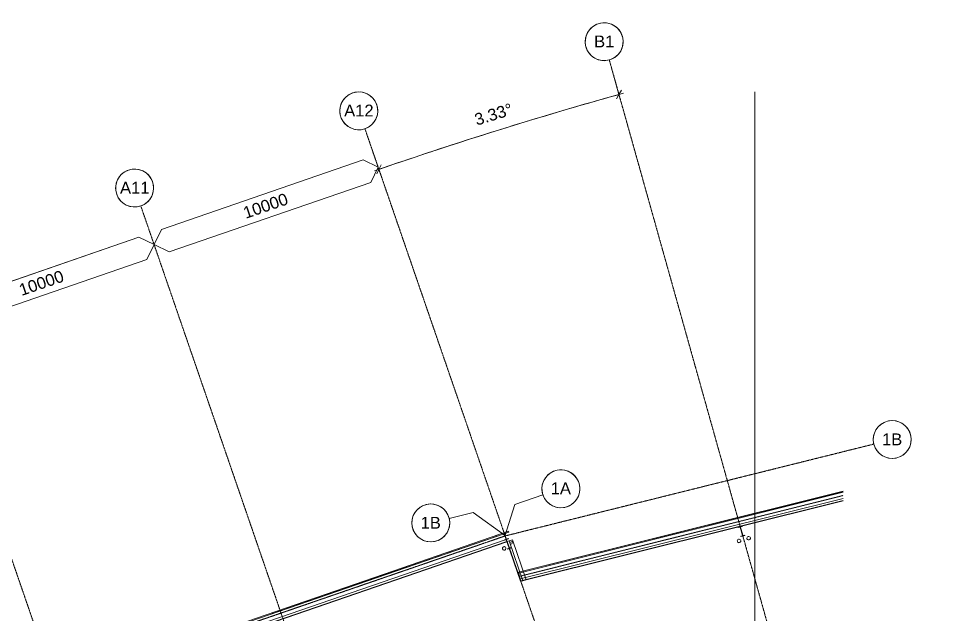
# Model space of a CAD drawing. Header units: millimetres. Extents: x -2479188 to -2300024, y 3874558 to 4053369.
# Drawn here: x -2374610 to -2335875, y 4028209 to 4053369 of the extents above; entities that cross this region are included whole.
import ezdxf

# ---------------------------------------------------------------- set-up
doc = ezdxf.new("R2010")
doc.units = ezdxf.units.MM
doc.linetypes.add('Grid Line', pattern=[21, 12, -3, 3, -3])
doc.linetypes.add('Overhead', pattern=[4, 2.5, -1.5])
for name, color, linetype, lineweight in [('A-ANNO-DIMS', 211, 'Continuous', 5), ('A-ANNO-DIMS-200', 211, 'Continuous', 5), ('A-ANNO-NOTE', 131, 'Continuous', 5), ('A-DETL', 90, 'Continuous', 18), ('A-DETL-GENF', 92, 'Continuous', 5), ('A-FLOR-OVHD', 1, 'Overhead', 13), ('A-WALL', 113, 'Continuous', 5), ('A-WALL-FNSH', 113, 'Continuous', 13), ('A-WALL-PATT', 111, 'Continuous', 13), ('P-SANR-FIXT', 6, 'Continuous', 5), ('S-BEAM', 12, 'Continuous', 5), ('S-GRID', 1, 'Continuous', 5), ('S-GRID-IDEN', 1, 'Continuous', 5)]:
    doc.layers.add(name, color=color, linetype=linetype, lineweight=lineweight)
doc.styles.add('Arial', font='arial.ttf', dxfattribs={"height": 500})
doc.dimstyles.new('2_5-Diagonal-_deg_-Decimal_O', dxfattribs={"dimscale": 304.8, "dimtxt": 510.1297, "dimasz": 0.984252, "dimexe": 0.656168, "dimexo": 0.0625, "dimgap": 0.984252, "dimtad": 1, "dimdec": 0, "dimzin": 0, "dimdsep": 46, "dimtxsty": 'Arial', "dimblk1": 'OBLIQUE', "dimblk2": 'OBLIQUE', "dimsah": 1, "dimcen": 0.09, "dimdle": 0.656168, "dimazin": 0, "dimtfac": 1, "dimtdec": 4, "dimtix": 1, "dimtmove": 0, "dimatfit": 3, "dimfxl": 3.28084, "dimfxlon": 1, "dimtvp": 1, "dimtfill": 1, "dimtolj": 1, "dimtzin": 0, "dimlwd": 15, "dimlwe": 15, "dimarcsym": 2})
pattern_1 = [(0, (0, 0), (812.8, 203.2), [67.056, -542.544, 67.056, -542.544, -3251.2]), (0, (0, 0), (812.8, 203.2), [-1219.2, 67.056, -1152.144, 67.056, -542.544, -1422.4]), (0, (0, 0), (812.8, 203.2), [-3048, 67.056, -339.344, 67.056, -948.944]), (120, (304.8, 101.6), (-582.376362, 602.305448), [67.056, -542.544, 67.056, -542.544, -3251.2]), (120, (304.8, 101.6), (-582.376362, 602.305448), [-1219.2, 67.056, -1152.144, 67.056, -542.544, -1422.4]), (120, (304.8, 101.6), (-582.376362, 602.305448), [-3048, 67.056, -339.344, 67.056, -948.944]), (240, (406.4, 508), (-230.423638, -805.505448), [67.056, -542.544, 67.056, -542.544, -3251.2]), (240, (406.4, 508), (-230.423638, -805.505448), [-1219.2, 67.056, -1152.144, 67.056, -542.544, -1422.4]), (240, (406.4, 508), (-230.423638, -805.505448), [-3048, 67.056, -339.344, 67.056, -948.944])]

# ---------------------------------------------------------------- blocks, each defined once
blk = doc.blocks.new('Structural Framing 15 - Structural Framing 1-952687-GA - Part A 6m')
at = {"layer": 'S-BEAM', "lineweight": 13}
for p, q in [((-2344074, 4031945), (-2344246, 4031897)), ((-2344246, 4031897), (-2344242, 4031885)), ((-2344242, 4031885), (-2344171, 4031905)), ((-2344157, 4031897), (-2344061, 4031553)), ((-2344053, 4031555), (-2344150, 4031899)), ((-2344142, 4031913), (-2344071, 4031933)), ((-2344071, 4031933), (-2344074, 4031945)), ((-2343968, 4031567), (-2344039, 4031547)), ((-2343965, 4031554), (-2343968, 4031567)), ((-2344069, 4031539), (-2344139, 4031519)), ((-2344139, 4031519), (-2344136, 4031506)), ((-2344136, 4031506), (-2343965, 4031554))]:
    blk.add_line(p, q, dxfattribs=at)
for centre, start, end in [((-2344168, 4031894), 15.6674, 105.6674), ((-2344139, 4031902), 105.6674, 195.6674), ((-2344072, 4031550), 285.6674, 15.6674), ((-2344042, 4031558), 195.6674, 285.6674)]:
    blk.add_arc(centre, 11.4, start, end, dxfattribs=at)
blk = doc.blocks.new('Structural Framing 56 - Structural Framing 1-1480425-GA - Part A 6m')
at = {"layer": 'S-BEAM', "lineweight": 13}
for p, q in [((-2353942, 4031417), (-2354110, 4031359)), ((-2354110, 4031359), (-2354106, 4031347)), ((-2354106, 4031347), (-2354036, 4031371)), ((-2354022, 4031364), (-2353905, 4031026)), ((-2353898, 4031028), (-2354014, 4031366)), ((-2354007, 4031381), (-2353938, 4031405)), ((-2353938, 4031405), (-2353942, 4031417)), ((-2353912, 4031011), (-2353982, 4030987)), ((-2353982, 4030987), (-2353978, 4030975)), ((-2353978, 4030975), (-2353810, 4031033)), ((-2353814, 4031045), (-2353883, 4031021)), ((-2353810, 4031033), (-2353814, 4031045))]:
    blk.add_line(p, q, dxfattribs=at)
for centre, start, end in [((-2354032, 4031360), 19.0004, 109.0004), ((-2354003, 4031370), 109.0004, 199.0004), ((-2353916, 4031022), 289.0004, 19.0004), ((-2353887, 4031032), 199.0004, 289.0004)]:
    blk.add_arc(centre, 11.4, start, end, dxfattribs=at)
blk = doc.blocks.new('Downpipe - Straight - 01 - 150D-1616292-GA - Part A 6m')
at = {"layer": 'P-SANR-FIXT'}
for start, end in [(360, 180), (0, 180), (180, 360), (180, 0)]:
    blk.add_arc((-40, -100), 75, start, end, dxfattribs=at)
blk = doc.blocks.new('Downpipe - Straight - 01 - 150D-1306548-GA - Part A 6m')
at = {"layer": 'P-SANR-FIXT'}
for start, end in [(0, 180), (360, 180), (180, 0), (180, 360)]:
    blk.add_arc((-40, 100), 75, start, end, dxfattribs=at)
blk = doc.blocks.new('Downpipe - Straight - 01 - 150D-1468595-GA - Part A 6m')
at = {"layer": 'P-SANR-FIXT'}
for start, end in [(360, 180), (0, 180), (180, 360), (180, 0)]:
    blk.add_arc((-40, -100), 75, start, end, dxfattribs=at)
blk = doc.blocks.new('Dimension - Grids _2D_ - 1-200-1063965-GA - Part A 6m')
at = {"layer": 'A-DETL-GENF'}
for p, q in [((-4323, 500), (-4823, 0)), ((-4823, 0), (-4323, 500)), ((4677, 500), (-4323, 500)), ((-4323, 500), (4677, 500)), ((5177, 0), (4677, 500)), ((5177, 0), (4677, 500)), ((-4823, 0), (-4323, -500)), ((4677, -500), (5177, 0)), ((5177, 0), (4677, -500)), ((-4823, 0), (-4323, -500)), ((-4323, -500), (4677, -500)), ((-4323, -500), (4677, -500))]:
    blk.add_line(p, q, dxfattribs=at)
blk = doc.blocks.new('Grid - A1-203820-GA - Part A 6m')
at = {"layer": 'S-GRID-IDEN'}
blk.add_circle((0, 0), 4, dxfattribs=at)
for start, end in [(360, 180), (180, 360)]:
    blk.add_arc((0, 0), 4, start, end, dxfattribs=at)
blk = doc.blocks.new('DIMBLOCK1-GA - Part A 6m')
at = {"layer": 'A-ANNO-DIMS-200', "lineweight": 15}
for p, q in [((-2349275, 4050159), (-2349545, 4051121)), ((-2349275, 4050159), (-2349171, 4050343)), ((-2349275, 4050159), (-2349379, 4049974)), ((-2349275, 4050159), (-2349275, 4050159)), ((-2349275, 4050159), (-2349221, 4049966)), ((-2359401, 4046998), (-2359726, 4047944)), ((-2359401, 4046998), (-2359308, 4047189)), ((-2359401, 4046998), (-2359494, 4046807)), ((-2359401, 4046998), (-2359336, 4046809))]:
    blk.add_line(p, q, dxfattribs=at)
for start, end in [(105.60457, 109.06324), (105.66741, 109.00041)]:
    blk.add_arc((-2300024, 3874558), 182376, start, end, dxfattribs=at)
at = {"layer": 'A-ANNO-DIMS-200', "color": 0, "lineweight": 15, "insert": (-2355423, 4049315), "char_height": 500, "width": 1958.9, "attachment_point": 1, "rotation": 17.3339, "line_spacing_factor": 0.941778, "style": 'Arial', "bg_fill": 3, "box_fill_scale": 1.25, "bg_fill_color": 256, "bg_fill_true_color": 13158600, "bg_fill_transparency": 0}
blk.add_mtext('3.33°', dxfattribs=at)
blk = doc.blocks.new('_Oblique')
at = {"color": 0, "linetype": 'ByBlock', "lineweight": -2}
blk.add_line((-0.5, -0.5), (0.5, 0.5), dxfattribs=at)

msp = doc.modelspace()

# ---------------------------------------------------------------- hatches: boundary and pattern name
at = {"layer": 'A-WALL-PATT', "lineweight": 5}
h = msp.add_hatch(dxfattribs=at)
h.set_pattern_fill('FP_2', color=256, style=0, pattern_type=2)
h.set_pattern_definition(pattern_1)
h.paths.add_polyline_path([(-2353418.2, 4029617.9), (-2339817, 4033007.6), (-2339817, 4033020), (-2353421.1, 4029629.5)])
h = msp.add_hatch(dxfattribs=at)
h.set_pattern_fill('FP_2', color=256, style=0, pattern_type=2)
h.set_pattern_definition(pattern_1)
h.paths.add_polyline_path([(-2457628.6, 3995603.9), (-2354006.2, 4031284.8), (-2354010.1, 4031296.2), (-2457632.5, 3995615.3)])
h = msp.add_hatch(dxfattribs=at)
h.set_pattern_fill('FP_2', color=256, style=0, pattern_type=2)
h.set_pattern_definition(pattern_1)
h.paths.add_polyline_path([(-2353431.1, 4029614.7), (-2353419.4, 4029617.6), (-2353994.8, 4031288.7), (-2354006.2, 4031284.8)])
h = msp.add_hatch(dxfattribs=at)
h.set_pattern_fill('FP_5', color=256, style=0, pattern_type=2)
h.set_pattern_definition([(50, (0, 0), (1457.47236, -127.5124), [152.4, -1676.4]), (355, (0, 0), (-281.9423, 1528.4541), [121.92, -1341.12]), (100.451, (121.5, -10.6), (1175.54118, 1400.9327), [129.52, -1424.721]), (46.184, (0, 406.4), (2168.6325, -336.3419), [228.6, -2514.6]), (96.636, (180.7, 378.4), (1899.2207, 1979.4208), [194.28, -2137.081]), (351.184, (0, 406.4), (1899.2401, 1979.4025), [182.88, -2011.68]), (21, (203.2, 304.8), (1212.9148, -818.1215), [152.4, -1676.4]), (326, (203.2, 304.8), (494.41695, 1473.50445), [121.92, -1341.12]), (71.451, (304.3, 236.6), (1707.33713, 655.36968), [129.52, -1424.721]), (37.5, (0, 0), (24.709387, 676.44024), [67.056, -1257.808, 67.056, -1294.384, -1346.2]), (37.5, (0, 0), (24.709387, 676.44024), [-2686.304, 67.056, -1279.144]), (7.5, (0, 0), (534.55775, 801.44425), [67.056, -709.168, 67.056, -1227.328, -513.08]), (7.5, (0, 0), (534.55775, 801.44425), [-2070.608, 67.056, -446.024]), (327.5, (-453.14, 0), (1084.727506, -45.831226), [67.056, -440.944, 67.056, -1517.904, -2103.12]), (327.5, (-453.14, 0), (1084.727506, -45.831226), [-2092.96, 67.056, -2036.064]), (317.5, (-656.3, 0), (1185.03465, 203.41354), [67.056, -593.344, 67.056, -985.52, -1493.52]), (317.5, (-656.3, 0), (1185.03465, 203.41354), [-1712.976, 67.056, -1426.464])])
h.paths.add_polyline_path([(-2353329.8, 4029639.9), (-2353183.7, 4029676.3), (-2353766, 4031367.5), (-2353907.8, 4031318.7)])

# ---------------------------------------------------------------- linework, layer by layer
at = {"layer": 'A-DETL', "lineweight": 15}
msp.add_line((-2343541, 4050268), (-2343541, 4001217.5), dxfattribs=at)
at = {"layer": 'A-FLOR-OVHD'}
for p, q in [((-2343541, 4032305.7), (-2339817, 4033236.4)), ((-2353486.1, 4029820.4), (-2343541, 4032305.7)), ((-2459701.8, 3995158.7), (-2354074.7, 4031529.9))]:
    msp.add_line(p, q, dxfattribs=at)
at = {"layer": 'A-WALL', "color": 250, "lineweight": 13}
for p, q in [((-2339817, 4033417.8), (-2353514.5, 4030004.1)), ((-2339817, 4033114.8), (-2353443.4, 4029718.8)), ((-2354121.4, 4031619.5), (-2457743.8, 3995938.7)), ((-2354040, 4031383.2), (-2354121.4, 4031619.5)), ((-2354040, 4031383.2), (-2457662.4, 3995702.3)), ((-2353766, 4031367.5), (-2353907.8, 4031318.7)), ((-2353907.8, 4031318.7), (-2353329.8, 4029639.9)), ((-2353183.7, 4029676.3), (-2353766, 4031367.5)), ((-2353514.5, 4030004.1), (-2353443.4, 4029718.8)), ((-2353329.8, 4029639.9), (-2353183.7, 4029676.3))]:
    msp.add_line(p, q, dxfattribs=at)
at = {"layer": 'A-WALL'}
for p, q in [((-2339817, 4033408.5), (-2353512.3, 4029995.3)), ((-2339817, 4033372.5), (-2353503.8, 4029961.4)), ((-2339817, 4033020), (-2353421.1, 4029629.5)), ((-2354010.1, 4031296.2), (-2457632.5, 3995615.3)), ((-2353994.8, 4031288.7), (-2353419.4, 4029617.6))]:
    msp.add_line(p, q, dxfattribs=at)
at = {"layer": 'A-WALL', "color": 7}
for p, q in [((-2354010.1, 4031296.2), (-2354040, 4031383.2)), ((-2353907.8, 4031318.7), (-2353994.8, 4031288.7)), ((-2353443.4, 4029718.8), (-2353421.1, 4029629.5)), ((-2353419.4, 4029617.6), (-2353329.8, 4029639.9))]:
    msp.add_line(p, q, dxfattribs=at)
at = {"layer": 'A-WALL-FNSH', "color": 7, "lineweight": 5}
for p, q in [((-2353418.2, 4029617.9), (-2339817, 4033007.6)), ((-2353931.2, 4031727.4), (-2359175.7, 4029921.5)), ((-2359162.6, 4029883.7), (-2353918.1, 4031689.5)), ((-2353918.1, 4031689.5), (-2353931.2, 4031727.4)), ((-2457628.6, 3995603.9), (-2354006.2, 4031284.8)), ((-2355393.6, 4031223.8), (-2355380.6, 4031186)), ((-2354448.1, 4031549.4), (-2354435.1, 4031511.5)), ((-2354010.1, 4031296.2), (-2353431.1, 4029614.7)), ((-2353994.8, 4031288.7), (-2354006.2, 4031284.8)), ((-2356339.1, 4030898.2), (-2356326.1, 4030860.4)), ((-2357284.6, 4030572.6), (-2357271.6, 4030534.8)), ((-2358230.2, 4030247.1), (-2358217.1, 4030209.2)), ((-2359175.7, 4029921.5), (-2365794.3, 4027642.5)), ((-2363890.2, 4028255.8), (-2359162.6, 4029883.7)), ((-2359175.7, 4029921.5), (-2359162.6, 4029883.7)), ((-2361066.7, 4029270.3), (-2361053.7, 4029232.5)), ((-2360121.2, 4029595.9), (-2360108.2, 4029558.1)), ((-2353431.1, 4029614.7), (-2353419.4, 4029617.6)), ((-2353421.1, 4029629.5), (-2353418.2, 4029617.9)), ((-2362012.2, 4028944.8), (-2361999.2, 4028906.9)), ((-2362957.7, 4028619.2), (-2362944.7, 4028581.4)), ((-2363903.3, 4028293.6), (-2363890.2, 4028255.8))]:
    msp.add_line(p, q, dxfattribs=at)
at = {"layer": 'S-GRID', "linetype": 'Grid Line'}
for p, q in [((-2337895.1, 4009584.7), (-2349682.7, 4051612.2)), ((-2337022.9, 3982009), (-2359990.1, 4048709.2)), ((-2342615.6, 3967536.1), (-2369445.3, 4045453.5)), ((-2353191.8, 3967536.1), (-2378900.5, 4042197.7)), ((-2354060, 4031533.5), (-2338524.7, 4035405)), ((-2354087.8, 4031525.3), (-2477415.1, 3989059.4))]:
    msp.add_line(p, q, dxfattribs=at)
at = {"layer": 'S-GRID'}
for p, q in [((-2353662, 4032852.3), (-2352480.5, 4033259.1)), ((-2354087.8, 4031525.3), (-2353662, 4032852.3)), ((-2355424, 4032524), (-2356436.2, 4032271.8)), ((-2354060, 4031533.5), (-2355424, 4032524))]:
    msp.add_line(p, q, dxfattribs=at)

# ---------------------------------------------------------------- block references
at = {"layer": 'A-DETL-GENF', "rotation": 19.00040712023049}
for p in [(-2364325.4, 4045397.3), (-2373780.6, 4042141.6)]:
    msp.add_blockref('Dimension - Grids _2D_ - 1-200-1063965-GA - Part A 6m', p, dxfattribs=at)
at = {"layer": 'P-SANR-FIXT'}
for name, p, rotation in [('Downpipe - Straight - 01 - 150D-1468595-GA - Part A 6m', (-2344220.6, 4031212.5), 195.6704071202747), ('Downpipe - Straight - 01 - 150D-1306548-GA - Part A 6m', (-2343739.6, 4031347.4), 15.6704071202357), ('Downpipe - Straight - 01 - 150D-1616292-GA - Part A 6m', (-2354120.4, 4030895.4), 199.0004071202827)]:
    msp.add_blockref(name, p, dxfattribs=dict(at, rotation=rotation))
at = {"layer": 'S-BEAM'}
for name in ['Structural Framing 15 - Structural Framing 1-952687-GA - Part A 6m', 'Structural Framing 56 - Structural Framing 1-1480425-GA - Part A 6m']:
    msp.add_blockref(name, (0, 0), dxfattribs=at)
at = {"layer": 'S-GRID-IDEN'}
for p, xscale, yscale, zscale, rotation in [((-2349898.8, 4052382.4), 199.9999999999999, 199.9999999999999, 199.9999999999999, 15.6674071202152), ((-2360250.6, 4049465.6), 199.9999999999999, 199.9999999999999, 199.9999999999999, 19.00040712021551), ((-2369705.8, 4046209.9), 199.9999999999998, 199.9999999999998, 199.9999999999998, 19.00040712021559), ((-2337748.5, 4035598.5), 199.9999999999999, 199.9999999999999, 199.9999999999999, 283.9934690902102), ((-2351724.1, 4033519.6), 199.9999999999999, 199.9999999999999, 199.9999999999999, 109.0004071202154), ((-2357212.5, 4032078.3), 199.9999999999999, 199.9999999999999, 199.9999999999999, 283.9934690902102)]:
    msp.add_blockref('Grid - A1-203820-GA - Part A 6m', p, dxfattribs=dict(at, xscale=xscale, yscale=yscale, zscale=zscale, rotation=rotation))

# ---------------------------------------------------------------- texts
at = {"layer": 'A-ANNO-NOTE', "char_height": 500, "width": 2324.894, "attachment_point": 1, "rotation": 19.00041, "style": 'Arial'}
for insert in [(-2365183.7, 4045380.4), (-2374638.9, 4042124.6)]:
    msp.add_mtext('10000', dxfattribs=dict(at, insert=insert))
at = {"layer": 'S-GRID-IDEN', "char_height": 500, "attachment_point": 1, "style": 'Arial'}
for s, insert, width in [('B1', (-2350323, 4052644.8), 1026.16), ('A12', (-2360866.9, 4049728.3), 1491.139), ('A11', (-2370322, 4046472.5), 1491.139), ('1B', (-2338178.3, 4035854.7), 1026.16), ('1A', (-2352154.7, 4033787.3), 1026.16), ('1B', (-2357642.3, 4032334.6), 1026.16)]:
    msp.add_mtext(s, dxfattribs=dict(at, insert=insert, width=width))

# ---------------------------------------------------------------- next in the draw order: dimensions: what is measured, and where the dimension line sits
at = {"layer": 'A-ANNO-DIMS', "lineweight": 15}
dim = msp.add_angular_dim_3p(base=(-2352670.5, 4049170.5), center=(-2300023.8, 3874558.4), p1=(-2349545.1, 4051121.4), p2=(-2359726.5, 4047943.6), dimstyle='2_5-Diagonal-_deg_-Decimal_O', override={"dimpost": '<>', "dimfxl": 10665.823406}, dxfattribs=at)
dim.commit()
dim.dimension.update_dxf_attribs({"geometry": 'DIMBLOCK1-GA - Part A 6m', "text_midpoint": (-2354526.4, 4049182.2)})

doc.saveas('drawing.dxf')
